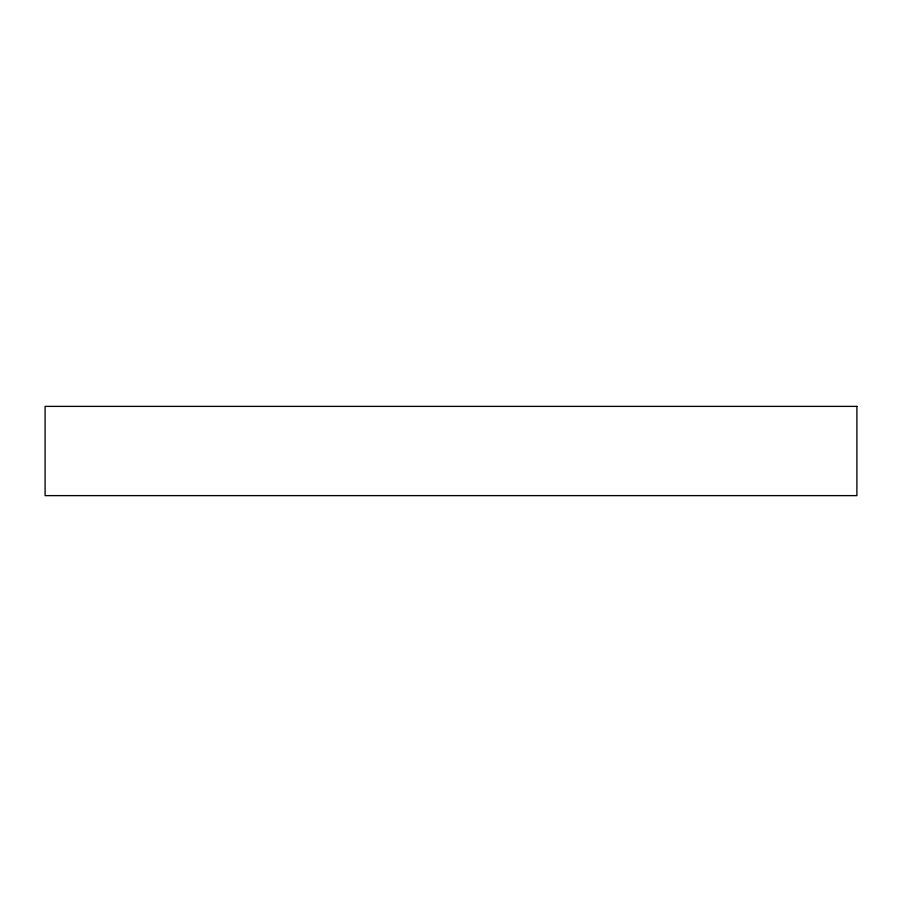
<?xml version="1.0" encoding="UTF-8"?>
<svg xmlns="http://www.w3.org/2000/svg" width="902" height="902" viewBox="0 0 902 902"><rect width="100%" height="100%" fill="white"/><g stroke="black" fill="none" stroke-linecap="round" stroke-linejoin="round"><path stroke-width="1.35" d="M856.9 406.374L45.1 406.374L45.1 495.626L856.9 495.626L856.9 406.374"/></g></svg>
